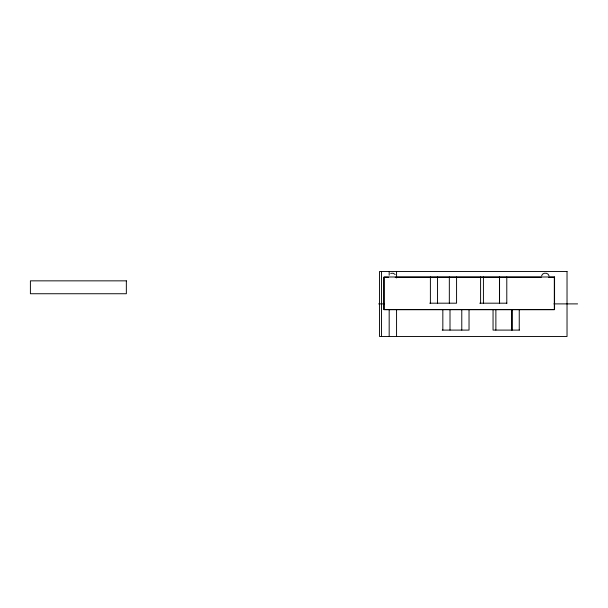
<?xml version="1.0" encoding="UTF-8"?>
<svg xmlns="http://www.w3.org/2000/svg" width="608" height="608" viewBox="0 0 608 608"><rect width="100%" height="100%" fill="white"/><g stroke="black" fill="none" stroke-linecap="round" stroke-linejoin="round"><path stroke-width="0.91" d="M541.576 275.85C542.45 272.232 548.173 272.232 549.047 275.85M390.678 273.38L393.118 273.197L395.185 274.512M388.58 277.256L383.846 277.256L383.846 309.662L554.314 309.662L554.314 277.256L548.629 277.256M395.215 277.256L541.287 277.256M429.742 303.187L456.578 303.187L456.578 276.99M479.735 303.187L506.92 303.187M378.602 303.894L384.294 303.894M553.888 303.894L577.6 303.894M442.198 330.091L469.034 330.091L469.034 309.502M519.376 330.091L493.05 330.091L493.05 309.502M519.247 309.502L519.247 330.091M512.02 309.502L512.02 330.091M511.906 309.502L511.906 330.091M506.791 276.99L506.791 303.187M499.563 276.99L499.563 303.187M499.449 276.99L499.449 303.187M495.877 309.502L495.877 330.091M483.421 276.99L483.421 303.187M480.594 276.99L480.594 303.187M461.784 309.502L461.784 330.091M450.004 309.502L450.004 330.091M449.327 276.99L449.327 303.187M442.837 309.502L442.837 330.091M437.547 276.99L437.547 303.187M430.388 276.99L430.388 303.187M396.568 271.487L396.568 277.97M396.568 309.48L396.568 336.513M389.173 271.487L389.173 275.188M389.173 309.48L389.173 336.513M381.528 271.487L381.528 336.513M567.028 271.487L379.529 271.487L379.529 336.513L567.028 336.513L567.028 271.487M554.572 276.99L384.112 276.99L384.112 309.609L554.572 309.609L554.572 276.99M126.342 280.85L30.4 280.85L30.4 293.74L126.342 293.74L126.342 280.85"/></g></svg>
